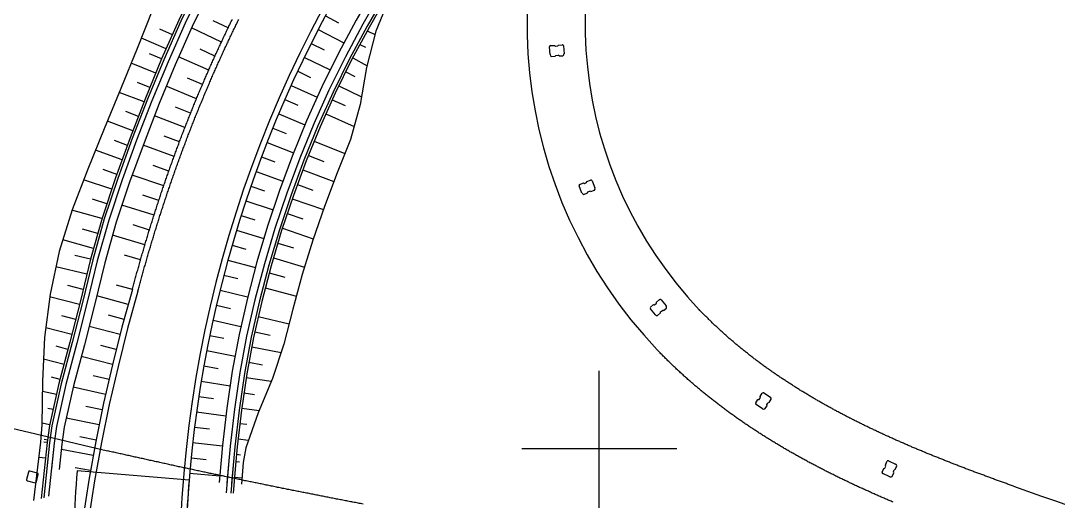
# Model space of a CAD drawing. Header units: inches. Extents: x 499362 to 502582, y 2541888 to 2545349.
# Drawn here: x 501125.3 to 501259.3, y 2543593.2 to 2543655.2 of the extents above; entities that cross this region are included whole.
import ezdxf

# ---------------------------------------------------------------- set-up
doc = ezdxf.new("R2010")
doc.units = ezdxf.units.IN
for name, color, linetype in [('0-段落划分', 2, 'Continuous'), ('ql', 7, 'Continuous'), ('坐标网', 2, 'Continuous'), ('桥-立柱', 5, 'Continuous')]:
    doc.layers.add(name, color=color, linetype=linetype)

# ---------------------------------------------------------------- blocks, each defined once
blk = doc.blocks.new('A$C035667EC')
at = {"layer": '桥-立柱', "color": 1, "ltscale": 10}
for p, q in [((501193.65, 2543650.82), (501193.59, 2543651.82)), ((501193.73, 2543651.98), (501194.23, 2543652.01)), ((501194.23, 2543652.01), (501194.33, 2543651.91)), ((501194.33, 2543651.91), (501194.63, 2543651.93)), ((501194.63, 2543651.93), (501194.73, 2543652.04)), ((501194.73, 2543652.04), (501195.23, 2543652.07)), ((501195.39, 2543651.93), (501195.45, 2543650.93)), ((501193.81, 2543650.58), (501194.31, 2543650.61)), ((501194.31, 2543650.61), (501194.41, 2543650.72)), ((501194.41, 2543650.72), (501194.71, 2543650.73)), ((501194.81, 2543650.64), (501194.71, 2543650.73)), ((501194.81, 2543650.64), (501195.31, 2543650.67)), ((501197.77, 2543632.95), (501197.4, 2543633.88)), ((501197.48, 2543634.07), (501197.95, 2543634.26)), ((501197.95, 2543634.26), (501198.08, 2543634.2)), ((501198.08, 2543634.2), (501198.36, 2543634.31)), ((501198.36, 2543634.31), (501198.41, 2543634.44)), ((501198.41, 2543634.44), (501198.88, 2543634.63)), ((501199.07, 2543634.54), (501199.44, 2543633.61)), ((501198, 2543632.77), (501198.46, 2543632.96)), ((501198.46, 2543632.96), (501198.52, 2543633.09)), ((501198.52, 2543633.09), (501198.8, 2543633.2)), ((501198.93, 2543633.14), (501198.8, 2543633.2)), ((501198.93, 2543633.14), (501199.39, 2543633.33)), ((501207.15, 2543618.54), (501207.38, 2543618.73)), ((501207.38, 2543618.73), (501207.39, 2543618.87)), ((501207.39, 2543618.87), (501207.78, 2543619.19)), ((501207.99, 2543619.17), (501208.63, 2543618.4)), ((501207.24, 2543617.25), (501206.6, 2543618.02)), ((501206.62, 2543618.23), (501207.01, 2543618.55)), ((501207.01, 2543618.55), (501207.15, 2543618.54)), ((501207.52, 2543617.15), (501207.9, 2543617.47)), ((501207.9, 2543617.47), (501207.92, 2543617.62)), ((501207.92, 2543617.62), (501208.15, 2543617.81)), ((501208.29, 2543617.79), (501208.15, 2543617.81)), ((501208.29, 2543617.79), (501208.67, 2543618.11)), ((501220.77, 2543606.7), (501221.05, 2543607.12)), ((501220.8, 2543606.56), (501220.77, 2543606.7)), ((501221.26, 2543607.16), (501222.09, 2543606.6)), ((501220.21, 2543605.87), (501220.49, 2543606.29)), ((501221.08, 2543605.11), (501220.26, 2543605.66)), ((501220.49, 2543606.29), (501220.63, 2543606.31)), ((501220.63, 2543606.31), (501220.8, 2543606.56)), ((501221.38, 2543605.09), (501221.66, 2543605.5)), ((501221.63, 2543605.64), (501221.8, 2543605.89)), ((501221.66, 2543605.5), (501221.63, 2543605.64)), ((501221.93, 2543605.92), (501221.8, 2543605.89)), ((501221.93, 2543605.92), (501222.21, 2543606.33)), ((501236.54, 2543596.93), (501236.74, 2543597.39)), ((501236.74, 2543597.39), (501236.87, 2543597.44)), ((501236.87, 2543597.44), (501236.99, 2543597.72)), ((501236.94, 2543597.85), (501237.14, 2543598.31)), ((501236.99, 2543597.72), (501236.94, 2543597.85)), ((501237.34, 2543598.38), (501238.26, 2543597.98)), ((501237.97, 2543596.96), (501238.09, 2543597.24)), ((501238.22, 2543597.29), (501238.09, 2543597.24)), ((501238.22, 2543597.29), (501238.43, 2543597.75)), ((501237.53, 2543596.33), (501236.62, 2543596.74)), ((501237.82, 2543596.37), (501238.02, 2543596.83)), ((501238.02, 2543596.83), (501237.97, 2543596.96))]:
    blk.add_line(p, q, dxfattribs=at)
at = {"layer": '桥-立柱', "color": 1, "linetype": 'Continuous'}
for p, q in [((501126.3, 2543596.94), (501126.06, 2543595.97)), ((501127.45, 2543596.82), (501126.48, 2543597.05)), ((501127.33, 2543595.67), (501127.56, 2543596.64)), ((501126.17, 2543595.79), (501127.15, 2543595.56))]:
    blk.add_line(p, q, dxfattribs=at)
at = {"layer": '桥-立柱', "color": 1, "ltscale": 10}
for centre, radius, start, end in [((501193.74, 2543651.83), 0.15, 93.4595, 183.4595), ((501193.91, 2543650.82), 0.264, 180.8792, 247.9672), ((501195.24, 2543651.92), 0.15, 3.4595, 93.4595), ((501195.18, 2543650.9), 0.264, 298.9517, 6.0397), ((501197.54, 2543633.94), 0.15, 111.6031, 201.6031), ((501198.93, 2543634.49), 0.15, 21.6031, 111.6031), ((501199.2, 2543633.5), 0.264, 317.0954, 24.1834), ((501198.02, 2543633.04), 0.264, 199.0229, 266.1109), ((501207.87, 2543619.07), 0.15, 39.7468, 129.7468), ((501206.72, 2543618.12), 0.15, 129.7468, 219.7468), ((501208.43, 2543618.22), 0.264, 335.239, 42.327), ((501207.45, 2543617.41), 0.264, 217.1666, 284.2546), ((501221.18, 2543607.03), 0.15, 56.0046, 146.0046), ((501221.95, 2543606.37), 0.264, 351.4969, 58.5849), ((501220.34, 2543605.79), 0.15, 146.0046, 236.0046), ((501221.24, 2543605.32), 0.264, 233.4244, 300.5124), ((501237.28, 2543598.25), 0.15, 66.331, 156.331), ((501238.16, 2543597.74), 0.264, 1.8233, 68.9113), ((501236.68, 2543596.87), 0.15, 156.331, 246.331), ((501237.65, 2543596.57), 0.264, 243.7508, 310.8388)]:
    blk.add_arc(centre, radius, start, end, dxfattribs=at)
at = {"layer": '桥-立柱', "color": 1, "linetype": 'Continuous'}
for centre, start, end in [((501126.21, 2543595.93), 166.4952, 256.4952), ((501126.44, 2543596.91), 76.4952, 166.4952), ((501127.41, 2543596.67), 346.4952, 76.4952), ((501127.18, 2543595.7), 256.4952, 346.4952)]:
    blk.add_arc(centre, 0.15, start, end, dxfattribs=at)
blk = doc.blocks.new('A$C3C1B3F5F')
at = {"layer": 'ql', "color": 1, "linetype": 'Continuous'}
blk.add_line((501147.03, 2543595.91), (501132.58, 2543597.08), dxfattribs=at)
for radius in [167.75, 153.25]:
    blk.add_arc((501299.78, 2543583.53), radius, 175.3653, 180.1708, dxfattribs=at)
blk = doc.blocks.new('A$C3A006F90')
at = {"layer": '0-段落划分', "color": 2, "linetype": 'Continuous'}
for p, q in [((501152.08, 2543654.25), (501150.16, 2543655.17)), ((501164.65, 2543655.81), (501166.31, 2543654.92)), ((501144.88, 2543653.37), (501143.25, 2543654.09)), ((501151.22, 2543652.44), (501147.35, 2543654.25)), ((501163.72, 2543654.04), (501167.04, 2543652.32)), ((501170.04, 2543653.9), (501171.01, 2543653.39)), ((501144.06, 2543651.54), (501140.89, 2543652.95)), ((501162.81, 2543652.26), (501164.47, 2543651.42)), ((501169.1, 2543652.14), (501169.81, 2543651.76)), ((501143.49, 2543650.25), (501141.91, 2543650.9)), ((501150.38, 2543650.62), (501148.45, 2543651.5)), ((501142.73, 2543648.4), (501139.57, 2543649.7)), ((501149.57, 2543648.8), (501145.68, 2543650.51)), ((501161.92, 2543650.46), (501165.27, 2543648.84)), ((501168.16, 2543650.38), (501170.02, 2543649.38)), ((501161.06, 2543648.66), (501162.73, 2543647.87)), ((501167.26, 2543648.59), (501168.46, 2543647.99)), ((501141.97, 2543646.55), (501140.39, 2543647.2)), ((501148.77, 2543646.96), (501146.82, 2543647.79)), ((501160.22, 2543646.84), (501163.59, 2543645.32)), ((501166.38, 2543646.79), (501169.3, 2543645.35)), ((501141.22, 2543644.7), (501138.01, 2543645.94)), ((501148, 2543645.12), (501144.1, 2543646.73)), ((501159.41, 2543645.02), (501161.1, 2543644.28)), ((501165.52, 2543644.99), (501167.2, 2543644.23)), ((501140.5, 2543642.83), (501138.87, 2543643.46)), ((501146.51, 2543641.41), (501142.57, 2543642.93)), ((501147.24, 2543643.27), (501145.28, 2543644.05)), ((501158.62, 2543643.18), (501162, 2543641.75)), ((501164.7, 2543643.16), (501168.35, 2543641.52)), ((501139.77, 2543640.97), (501136.49, 2543642.24)), ((501145.79, 2543639.54), (501143.81, 2543640.28)), ((501157.85, 2543641.33), (501159.56, 2543640.64)), ((501139.07, 2543639.1), (501137.39, 2543639.71)), ((501145.1, 2543637.66), (501141.1, 2543639.11)), ((501157.11, 2543639.47), (501160.52, 2543638.13)), ((501163.2, 2543639.66), (501167.15, 2543638.05)), ((501138.38, 2543637.22), (501134.95, 2543638.47)), ((501156.39, 2543637.61), (501158.11, 2543636.96)), ((501162.44, 2543637.81), (501164.42, 2543637)), ((501144.42, 2543635.78), (501142.41, 2543636.49)), ((501137.7, 2543635.34), (501135.94, 2543635.98)), ((501143.77, 2543633.89), (501139.69, 2543635.27)), ((501155.7, 2543635.73), (501159.16, 2543634.48)), ((501161.72, 2543635.94), (501165.73, 2543634.46)), ((501137.05, 2543633.45), (501133.42, 2543634.66)), ((501155.03, 2543633.85), (501156.76, 2543633.24)), ((501161.03, 2543634.07), (501163.03, 2543633.33)), ((501136.42, 2543631.55), (501134.56, 2543632.17)), ((501143.13, 2543631.99), (501141.07, 2543632.67)), ((501160.35, 2543632.19), (501164.38, 2543630.84)), ((501135.79, 2543629.65), (501131.92, 2543630.74)), ((501142.51, 2543630.09), (501138.37, 2543631.4)), ((501154.38, 2543631.95), (501157.88, 2543630.79)), ((501153.76, 2543630.05), (501155.51, 2543629.5)), ((501159.71, 2543630.29), (501161.72, 2543629.62)), ((501135.24, 2543627.73), (501133.28, 2543628.28)), ((501141.92, 2543628.18), (501139.82, 2543628.83)), ((501153.17, 2543628.14), (501156.69, 2543627.07)), ((501159.08, 2543628.4), (501163.08, 2543627.06)), ((501134.7, 2543625.8), (501130.74, 2543626.92)), ((501141.34, 2543626.27), (501137.15, 2543627.51)), ((501152.6, 2543626.23), (501154.37, 2543625.71)), ((501158.5, 2543626.48), (501160.51, 2543625.88)), ((501134.31, 2543624.41), (501132.29, 2543624.89)), ((501140.78, 2543624.35), (501138.69, 2543624.95)), ((501152.06, 2543624.3), (501155.6, 2543623.32)), ((501157.93, 2543624.57), (501161.94, 2543623.37)), ((501133.84, 2543622.46), (501129.84, 2543623.43)), ((501151.54, 2543622.37), (501153.32, 2543621.9)), ((501157.38, 2543622.64), (501159.4, 2543622.11)), ((501133.37, 2543620.52), (501131.39, 2543621)), ((501139.72, 2543620.5), (501137.66, 2543621.07)), ((501151.04, 2543620.43), (501154.6, 2543619.55)), ((501156.87, 2543620.71), (501160.9, 2543619.64)), ((501132.89, 2543618.58), (501129.03, 2543619.56)), ((501139.19, 2543618.57), (501135.12, 2543619.7)), ((501150.57, 2543618.49), (501152.37, 2543618.07)), ((501132.4, 2543616.64), (501130.59, 2543617.1)), ((501138.65, 2543616.65), (501136.65, 2543617.2)), ((501150.13, 2543616.54), (501153.73, 2543615.74)), ((501155.96, 2543617), (501159.96, 2543616.09)), ((501131.91, 2543614.7), (501128.53, 2543615.56)), ((501138.13, 2543614.71), (501134.13, 2543615.73)), ((501155.52, 2543615.05), (501157.49, 2543614.6)), ((501137.64, 2543612.77), (501135.64, 2543613.28)), ((501149.71, 2543614.58), (501151.52, 2543614.21)), ((501131.4, 2543612.76), (501129.87, 2543613.17)), ((501149.32, 2543612.62), (501152.97, 2543611.91)), ((501155.12, 2543613.09), (501158.93, 2543612.38)), ((501130.89, 2543610.83), (501128.25, 2543611.53)), ((501137.15, 2543610.84), (501133.12, 2543611.86)), ((501148.95, 2543610.65), (501150.78, 2543610.32)), ((501154.76, 2543611.12), (501156.52, 2543610.79)), ((501136.7, 2543608.89), (501134.64, 2543609.36)), ((501130.38, 2543608.9), (501129.27, 2543609.19)), ((501148.61, 2543608.68), (501152.33, 2543608.06)), ((501154.41, 2543609.15), (501157.65, 2543608.68)), ((501129.92, 2543606.95), (501128.11, 2543607.35)), ((501136.26, 2543606.94), (501132.07, 2543607.9)), ((501148.3, 2543606.71), (501150.17, 2543606.42)), ((501154.12, 2543607.17), (501155.49, 2543606.97)), ((501135.83, 2543604.98), (501133.72, 2543605.42)), ((501129.49, 2543605), (501128.78, 2543605.16)), ((501148.01, 2543604.73), (501151.8, 2543604.2)), ((501153.84, 2543605.19), (501156.08, 2543604.87)), ((501129.06, 2543603.05), (501128.03, 2543603.27)), ((501135.43, 2543603.02), (501131.18, 2543603.9)), ((501147.74, 2543602.75), (501149.66, 2543602.5)), ((501153.6, 2543603.21), (501154.5, 2543603.11)), ((501135.03, 2543601.07), (501132.92, 2543601.5)), ((501153.37, 2543601.22), (501154.73, 2543601.07)), ((501128.73, 2543600.74), (501128.3, 2543600.78)), ((501128.78, 2543601.07), (501128.33, 2543601.13)), ((501147.5, 2543600.76), (501151.36, 2543600.33)), ((501128.52, 2543598.75), (501127.63, 2543598.84)), ((501134.66, 2543599.1), (501130.55, 2543599.85)), ((501147.29, 2543598.77), (501149.23, 2543598.58)), ((501153.16, 2543599.23), (501153.68, 2543599.18)), ((501134.31, 2543597.13), (501132.32, 2543597.49)), ((501153.06, 2543598.29), (501153.55, 2543598.25)), ((501147.11, 2543596.78), (501151, 2543596.44)), ((501152.89, 2543596.3), (501153.88, 2543596.21))]:
    blk.add_line(p, q, dxfattribs=at)
at = {"layer": '0-段落划分', "color": 2, "linetype": 'Continuous', "flags": 128}
for points in [[(501152.23, 2543677.02), (501149.33, 2543672.19), (501146.72, 2543667.2), (501144.45, 2543662.04), (501142.42, 2543656.8), (501140.35, 2543651.59), (501140.35, 2543651.59)], [(501156.21, 2543674.5), (501153.35, 2543669.82), (501150.65, 2543665.05), (501148.1, 2543660.19), (501145.72, 2543655.26), (501143.49, 2543650.25), (501143.49, 2543650.25)], [(501156.47, 2543674.34), (501153.61, 2543669.67), (501150.91, 2543664.91), (501148.37, 2543660.06), (501145.99, 2543655.13), (501143.76, 2543650.13), (501143.76, 2543650.13)], [(501156.47, 2543674.34), (501153.61, 2543669.67), (501150.91, 2543664.91), (501148.37, 2543660.06), (501145.99, 2543655.13), (501143.76, 2543650.13), (501143.76, 2543650.13)], [(501156.97, 2543674.01), (501154.13, 2543669.36), (501151.44, 2543664.62), (501148.91, 2543659.79), (501146.53, 2543654.88), (501144.32, 2543649.9), (501144.32, 2543649.9)], [(501156.97, 2543674.01), (501154.13, 2543669.36), (501151.44, 2543664.62), (501148.91, 2543659.79), (501146.53, 2543654.88), (501144.32, 2543649.9), (501144.32, 2543649.9)], [(501157.82, 2543673.48), (501154.99, 2543668.85), (501152.32, 2543664.14), (501149.8, 2543659.34), (501147.44, 2543654.46), (501145.24, 2543649.51), (501145.24, 2543649.51)], [(501173.52, 2543663.53), (501171, 2543659.42), (501168.6, 2543655.24), (501166.33, 2543650.98), (501164.19, 2543646.66), (501162.21, 2543642.26), (501162.21, 2543642.26)], [(501174.36, 2543663), (501171.86, 2543658.91), (501169.48, 2543654.76), (501167.22, 2543650.53), (501165.1, 2543646.24), (501163.13, 2543641.87), (501163.13, 2543641.87)], [(501174.36, 2543663), (501171.86, 2543658.91), (501169.48, 2543654.76), (501167.22, 2543650.53), (501165.1, 2543646.24), (501163.13, 2543641.87), (501163.13, 2543641.87)], [(501174.87, 2543662.68), (501172.38, 2543658.61), (501170.01, 2543654.47), (501167.76, 2543650.26), (501165.64, 2543645.98), (501163.68, 2543641.63), (501163.68, 2543641.63)], [(501174.87, 2543662.68), (501172.38, 2543658.61), (501170.01, 2543654.47), (501167.76, 2543650.26), (501165.64, 2543645.98), (501163.68, 2543641.63), (501163.68, 2543641.63)], [(501175.12, 2543662.52), (501172.63, 2543658.46), (501170.27, 2543654.33), (501168.03, 2543650.13), (501165.91, 2543645.86), (501163.95, 2543641.51), (501163.95, 2543641.51)], [(501175.34, 2543662.38), (501172.95, 2543658.27), (501171.13, 2543653.86), (501169.96, 2543649.15), (501169.13, 2543644.36), (501167.89, 2543639.84), (501167.89, 2543639.84)], [(501140.35, 2543651.59), (501138.21, 2543646.42), (501136.09, 2543641.24), (501133.95, 2543636.05), (501131.93, 2543630.79), (501130.27, 2543625.4), (501130.27, 2543625.4)], [(501143.49, 2543650.25), (501141.4, 2543645.18), (501139.43, 2543640.07), (501137.54, 2543634.91), (501135.8, 2543629.7), (501134.31, 2543624.41), (501134.31, 2543624.41)], [(501143.76, 2543650.13), (501141.68, 2543645.07), (501139.71, 2543639.97), (501137.83, 2543634.82), (501136.09, 2543629.62), (501134.6, 2543624.34), (501134.6, 2543624.34)], [(501143.76, 2543650.13), (501141.68, 2543645.07), (501139.71, 2543639.97), (501137.83, 2543634.82), (501136.09, 2543629.62), (501134.6, 2543624.34), (501134.6, 2543624.34)], [(501144.32, 2543649.9), (501142.24, 2543644.85), (501140.27, 2543639.77), (501138.4, 2543634.64), (501136.67, 2543629.46), (501135.18, 2543624.19), (501135.18, 2543624.19)], [(501144.32, 2543649.9), (501142.24, 2543644.85), (501140.27, 2543639.77), (501138.4, 2543634.64), (501136.67, 2543629.46), (501135.18, 2543624.19), (501135.18, 2543624.19)], [(501145.24, 2543649.51), (501143.17, 2543644.49), (501141.22, 2543639.43), (501139.35, 2543634.34), (501137.63, 2543629.18), (501136.15, 2543623.95), (501136.15, 2543623.95)], [(501162.21, 2543642.26), (501160.38, 2543637.79), (501158.71, 2543633.27), (501157.18, 2543628.69), (501155.8, 2543624.07), (501154.56, 2543619.4), (501154.56, 2543619.4)], [(501163.13, 2543641.87), (501161.32, 2543637.43), (501159.65, 2543632.94), (501158.13, 2543628.39), (501156.76, 2543623.8), (501155.53, 2543619.16), (501155.53, 2543619.16)], [(501163.13, 2543641.87), (501161.32, 2543637.43), (501159.65, 2543632.94), (501158.13, 2543628.39), (501156.76, 2543623.8), (501155.53, 2543619.16), (501155.53, 2543619.16)], [(501163.68, 2543641.63), (501161.87, 2543637.21), (501160.22, 2543632.74), (501158.7, 2543628.21), (501157.34, 2543623.64), (501156.12, 2543619.02), (501156.12, 2543619.02)], [(501163.68, 2543641.63), (501161.87, 2543637.21), (501160.22, 2543632.74), (501158.7, 2543628.21), (501157.34, 2543623.64), (501156.12, 2543619.02), (501156.12, 2543619.02)], [(501163.95, 2543641.51), (501162.15, 2543637.1), (501160.5, 2543632.64), (501158.99, 2543628.12), (501157.62, 2543623.55), (501156.41, 2543618.95), (501156.41, 2543618.95)], [(501167.89, 2543639.84), (501166.14, 2543635.55), (501164.51, 2543631.22), (501163.01, 2543626.85), (501161.64, 2543622.42), (501160.44, 2543617.95), (501160.44, 2543617.95)], [(501130.27, 2543625.4), (501129.08, 2543619.9), (501128.37, 2543614.31), (501128.13, 2543608.67), (501128.02, 2543603.05), (501127.86, 2543600.82)], [(501134.31, 2543624.41), (501133.02, 2543619.06), (501131.66, 2543613.72), (501130.23, 2543608.36), (501129.03, 2543602.93), (501128.73, 2543600.74)], [(501134.6, 2543624.34), (501133.31, 2543619), (501131.95, 2543613.67), (501130.53, 2543608.32), (501129.33, 2543602.9), (501129.03, 2543600.71)], [(501134.6, 2543624.34), (501133.31, 2543619), (501131.95, 2543613.67), (501130.53, 2543608.32), (501129.33, 2543602.9), (501129.03, 2543600.71)], [(501135.18, 2543624.19), (501133.9, 2543618.87), (501132.54, 2543613.56), (501131.12, 2543608.23), (501129.93, 2543602.83), (501129.63, 2543600.65)], [(501135.18, 2543624.19), (501133.9, 2543618.87), (501132.54, 2543613.56), (501131.12, 2543608.23), (501129.93, 2543602.83), (501129.63, 2543600.65)], [(501136.15, 2543623.95), (501134.87, 2543618.67), (501133.53, 2543613.38), (501132.11, 2543608.08), (501130.92, 2543602.72), (501130.62, 2543600.55)], [(501154.56, 2543619.4), (501153.49, 2543614.7), (501152.61, 2543609.96), (501151.91, 2543605.18), (501151.37, 2543600.4), (501151.17, 2543598.48)], [(501155.53, 2543619.16), (501154.47, 2543614.49), (501153.59, 2543609.78), (501152.9, 2543605.04), (501152.36, 2543600.28), (501152.17, 2543598.38)], [(501155.53, 2543619.16), (501154.47, 2543614.49), (501153.59, 2543609.78), (501152.9, 2543605.04), (501152.36, 2543600.28), (501152.17, 2543598.38)], [(501156.12, 2543619.02), (501155.06, 2543614.37), (501154.18, 2543609.67), (501153.5, 2543604.95), (501152.96, 2543600.21), (501152.76, 2543598.32)], [(501156.12, 2543619.02), (501155.06, 2543614.37), (501154.18, 2543609.67), (501153.5, 2543604.95), (501152.96, 2543600.21), (501152.76, 2543598.32)], [(501156.41, 2543618.95), (501155.35, 2543614.3), (501154.48, 2543609.62), (501153.79, 2543604.91), (501153.26, 2543600.18), (501153.06, 2543598.29)], [(501160.44, 2543617.95), (501159.29, 2543613.46), (501157.79, 2543609.03), (501155.96, 2543604.59), (501154.37, 2543600.05), (501154.04, 2543598.19)], [(501127.86, 2543600.82), (501126.96, 2543593.25)], [(501128.73, 2543600.74), (501127.96, 2543593.54)], [(501129.03, 2543600.71), (501128.27, 2543593.63)], [(501129.03, 2543600.71), (501128.68, 2543597.4)], [(501129.63, 2543600.65), (501128.9, 2543593.81)], [(501129.63, 2543600.65), (501129.27, 2543597.35)], [(501130.62, 2543600.55), (501130.27, 2543597.27)], [(501151.17, 2543598.48), (501150.92, 2543595.6)], [(501152.17, 2543598.38), (501151.81, 2543594.24)], [(501152.17, 2543598.38), (501151.92, 2543595.52)], [(501152.76, 2543598.32), (501152.41, 2543594.21)], [(501152.76, 2543598.32), (501152.52, 2543595.47)], [(501153.06, 2543598.29), (501152.71, 2543594.2)], [(501154.04, 2543598.19), (501153.82, 2543595.36)]]:
    blk.add_lwpolyline(points, dxfattribs=at)
at = {"layer": '0-段落划分', "color": 2, "flags": 128}
for points in [[(501139.72, 2543620.49, 0.000308), (501139.78, 2543620.73, 0.000412), (501139.87, 2543621.06, 0.000412), (501139.96, 2543621.38, 0.000413), (501140.05, 2543621.71, 0.000414), (501140.13, 2543622.03, 0.000415), (501140.22, 2543622.36, 0.000416), (501140.31, 2543622.68, 0.000416), (501140.4, 2543623, 0.000417), (501140.49, 2543623.33, 0.000418), (501140.58, 2543623.65, 0.000419), (501140.67, 2543623.98, 0.00042), (501140.77, 2543624.3, 0.00042), (501140.86, 2543624.62, 0.000421), (501140.95, 2543624.95, 0.000422), (501141.05, 2543625.27, 0.000423), (501141.14, 2543625.59, 0.000423), (501141.23, 2543625.91, 0.000424), (501141.33, 2543626.24, 0.000425), (501141.43, 2543626.56, 0.000426), (501141.52, 2543626.88, 0.000427), (501141.62, 2543627.2, 0.000427), (501141.72, 2543627.52, 0.000428), (501141.81, 2543627.85, 0.000429), (501141.91, 2543628.17, 0.00043), (501142.01, 2543628.49, 0.00043), (501142.11, 2543628.81, 0.000431), (501142.21, 2543629.13, 0.000432), (501142.31, 2543629.45, 0.000433), (501142.41, 2543629.77, 0.000434), (501142.51, 2543630.09, 0.000434), (501142.62, 2543630.41, 0.000435), (501142.72, 2543630.73, 0.000436), (501142.82, 2543631.05, 0.000437), (501142.93, 2543631.37, 0.000437), (501143.03, 2543631.69, 0.000438), (501143.14, 2543632.01, 0.000439), (501143.24, 2543632.33, 0.00044), (501143.35, 2543632.65, 0.000441), (501143.45, 2543632.97, 0.000441), (501143.56, 2543633.29, 0.000442), (501143.67, 2543633.61, 0.000443), (501143.78, 2543633.93, 0.000444), (501143.89, 2543634.25, 0.000444), (501144, 2543634.56, 0.000445), (501144.11, 2543634.88, 0.000446), (501144.22, 2543635.2, 0.000447), (501144.33, 2543635.52, 0.000448), (501144.44, 2543635.83, 0.000448), (501144.55, 2543636.15, 0.000449), (501144.66, 2543636.47, 0.00045), (501144.78, 2543636.78, 0.000451), (501144.89, 2543637.1, 0.000452), (501145.01, 2543637.42, 0.000452), (501145.12, 2543637.73, 0.000453), (501145.24, 2543638.05, 0.000454), (501145.35, 2543638.37, 0.000455), (501145.47, 2543638.68, 0.000455), (501145.59, 2543639, 0.000456), (501145.71, 2543639.31, 0.000457), (501145.82, 2543639.63, 0.000458), (501145.94, 2543639.94, 0.000459), (501146.06, 2543640.26, 0.000459), (501146.18, 2543640.57, 0.00046), (501146.3, 2543640.88, 0.000461), (501146.42, 2543641.2, 0.000462), (501146.55, 2543641.51, 0.000462), (501146.67, 2543641.82, 0.000463), (501146.79, 2543642.14, 0.000464), (501146.92, 2543642.45, 0.000465), (501147.04, 2543642.76, 0.000466), (501147.16, 2543643.08, 0.000466), (501147.29, 2543643.39, 0.000467), (501147.42, 2543643.7, 0.000468), (501147.54, 2543644.01, 0.000469), (501147.67, 2543644.32, 0.00047), (501147.8, 2543644.64, 0.00047), (501147.93, 2543644.95, 0.000471), (501148.05, 2543645.26, 0.000472), (501148.18, 2543645.57, 0.000473), (501148.31, 2543645.88, 0.000473), (501148.44, 2543646.19, 0.000474), (501148.57, 2543646.5, 0.000475), (501148.71, 2543646.81, 0.000476), (501148.84, 2543647.12, 0.000477), (501148.97, 2543647.43, 0.000477), (501149.1, 2543647.74, 0.000478), (501149.24, 2543648.05, 0.000479), (501149.37, 2543648.35, 0.00048), (501149.51, 2543648.66, 0.00048), (501149.64, 2543648.97, 0.000481), (501149.78, 2543649.28, 0.000482), (501149.92, 2543649.59, 0.000483), (501150.05, 2543649.89, 0.000484), (501150.19, 2543650.2, 0.000484), (501150.33, 2543650.51, 0.000485), (501150.47, 2543650.81, 0.000486), (501150.61, 2543651.12, 0.000487), (501150.75, 2543651.43, 0.000488), (501150.89, 2543651.73, 0.000488), (501151.03, 2543652.04, 0.000489), (501151.18, 2543652.34, 0.00049), (501151.32, 2543652.65, 0.000491), (501151.46, 2543652.95, 0.000491), (501151.61, 2543653.26, 0.000492), (501151.75, 2543653.56, 0.000493), (501151.89, 2543653.86, 0.000494), (501152.04, 2543654.17, 0.000495), (501152.19, 2543654.47, 0.000495), (501152.33, 2543654.77, 0.000496), (501152.48, 2543655.08, 0.000497), (501152.63, 2543655.38, 0.000498)], [(501140.44, 2543620.3, 0.000306), (501140.51, 2543620.54, 0.000409), (501140.6, 2543620.86, 0.000409), (501140.68, 2543621.19, 0.00041), (501140.77, 2543621.51, 0.000411), (501140.86, 2543621.83, 0.000412), (501140.95, 2543622.16, 0.000413), (501141.03, 2543622.48, 0.000413), (501141.12, 2543622.8, 0.000414), (501141.21, 2543623.13, 0.000415), (501141.3, 2543623.45, 0.000416), (501141.4, 2543623.77, 0.000416), (501141.49, 2543624.09, 0.000417), (501141.58, 2543624.42, 0.000418), (501141.67, 2543624.74, 0.000419), (501141.77, 2543625.06, 0.000419), (501141.86, 2543625.38, 0.00042), (501141.95, 2543625.7, 0.000421), (501142.05, 2543626.02, 0.000422), (501142.14, 2543626.34, 0.000423), (501142.24, 2543626.67, 0.000423), (501142.34, 2543626.99, 0.000424), (501142.43, 2543627.31, 0.000425), (501142.53, 2543627.63, 0.000426), (501142.63, 2543627.95, 0.000426), (501142.73, 2543628.27, 0.000427), (501142.83, 2543628.59, 0.000428), (501142.93, 2543628.91, 0.000429), (501143.03, 2543629.23, 0.000429), (501143.13, 2543629.55, 0.00043), (501143.23, 2543629.87, 0.000431), (501143.33, 2543630.19, 0.000432), (501143.43, 2543630.5, 0.000433), (501143.54, 2543630.82, 0.000433), (501143.64, 2543631.14, 0.000434), (501143.74, 2543631.46, 0.000435), (501143.85, 2543631.78, 0.000436), (501143.95, 2543632.1, 0.000436), (501144.06, 2543632.41, 0.000437), (501144.17, 2543632.73, 0.000438), (501144.27, 2543633.05, 0.000439), (501144.38, 2543633.37, 0.000439), (501144.49, 2543633.68, 0.00044), (501144.6, 2543634, 0.000441), (501144.71, 2543634.32, 0.000442), (501144.82, 2543634.64, 0.000443), (501144.93, 2543634.95, 0.000443), (501145.04, 2543635.27, 0.000444), (501145.15, 2543635.58, 0.000445), (501145.26, 2543635.9, 0.000446), (501145.37, 2543636.22, 0.000446), (501145.48, 2543636.53, 0.000447), (501145.6, 2543636.85, 0.000448), (501145.71, 2543637.16, 0.000449), (501145.83, 2543637.48, 0.000449), (501145.94, 2543637.79, 0.00045), (501146.06, 2543638.11, 0.000451), (501146.17, 2543638.42, 0.000452), (501146.29, 2543638.73, 0.000453), (501146.41, 2543639.05, 0.000453), (501146.53, 2543639.36, 0.000454), (501146.64, 2543639.68, 0.000455), (501146.76, 2543639.99, 0.000456), (501146.88, 2543640.3, 0.000456), (501147, 2543640.61, 0.000457), (501147.12, 2543640.93, 0.000458), (501147.25, 2543641.24, 0.000459), (501147.37, 2543641.55, 0.000459), (501147.49, 2543641.86, 0.00046), (501147.61, 2543642.18, 0.000461), (501147.74, 2543642.49, 0.000462), (501147.86, 2543642.8, 0.000463), (501147.99, 2543643.11, 0.000463), (501148.11, 2543643.42, 0.000464), (501148.24, 2543643.73, 0.000465), (501148.36, 2543644.04, 0.000466), (501148.49, 2543644.35, 0.000466), (501148.62, 2543644.66, 0.000467), (501148.75, 2543644.97, 0.000468), (501148.88, 2543645.28, 0.000469), (501149, 2543645.59, 0.00047), (501149.13, 2543645.9, 0.00047), (501149.27, 2543646.21, 0.000471), (501149.4, 2543646.52, 0.000472), (501149.53, 2543646.82, 0.000473), (501149.66, 2543647.13, 0.000473), (501149.79, 2543647.44, 0.000474), (501149.93, 2543647.75, 0.000475), (501150.06, 2543648.05, 0.000476), (501150.19, 2543648.36, 0.000476), (501150.33, 2543648.67, 0.000477), (501150.47, 2543648.97, 0.000478), (501150.6, 2543649.28, 0.000479), (501150.74, 2543649.59, 0.00048), (501150.88, 2543649.89, 0.00048), (501151.01, 2543650.2, 0.000481), (501151.15, 2543650.5, 0.000482), (501151.29, 2543650.81, 0.000483), (501151.43, 2543651.11, 0.000483), (501151.57, 2543651.42, 0.000484), (501151.71, 2543651.72, 0.000485), (501151.85, 2543652.03, 0.000486), (501152, 2543652.33, 0.000486), (501152.14, 2543652.63, 0.000487), (501152.28, 2543652.94, 0.000488), (501152.43, 2543653.24, 0.000489), (501152.57, 2543653.54, 0.00049), (501152.72, 2543653.84, 0.00049), (501152.86, 2543654.15, 0.000491), (501153.01, 2543654.45, 0.000492), (501153.16, 2543654.75, 0.000493), (501153.3, 2543655.05, 0.000493), (501153.45, 2543655.35, 0.000494)], [(501253.49, 2543595.12, 0.00014), (501253.23, 2543595.21, 0.000143), (501252.97, 2543595.3, 0.000149), (501252.72, 2543595.4, 0.000154), (501252.46, 2543595.49, 0.000159), (501252.2, 2543595.58, 0.000165), (501251.94, 2543595.68, 0.00017), (501251.69, 2543595.77, 0.000175), (501251.43, 2543595.86, 0.000181), (501251.17, 2543595.95, 0.000186), (501250.92, 2543596.05, 0.000191), (501250.66, 2543596.14, 0.000196), (501250.41, 2543596.24, 0.000202), (501250.15, 2543596.33, 0.000207), (501249.89, 2543596.42, 0.000212), (501249.64, 2543596.52, 0.000217), (501249.38, 2543596.61, 0.000222), (501249.13, 2543596.71, 0.000228), (501248.87, 2543596.8, 0.000233), (501248.62, 2543596.9, 0.000238), (501248.37, 2543596.99, 0.000243), (501248.11, 2543597.09, 0.000248), (501247.86, 2543597.18, 0.000253), (501247.61, 2543597.28, 0.000258), (501247.35, 2543597.37, 0.000263), (501247.1, 2543597.47, 0.000269), (501246.85, 2543597.57, 0.000274), (501246.59, 2543597.66, 0.000279), (501246.34, 2543597.76, 0.000284), (501246.09, 2543597.86, 0.000289), (501245.84, 2543597.96, 0.000294), (501245.59, 2543598.05, 0.000299), (501245.34, 2543598.15, 0.000304), (501245.09, 2543598.25, 0.000309), (501244.84, 2543598.35, 0.000314), (501244.59, 2543598.45, 0.000319), (501244.34, 2543598.55, 0.000324), (501244.09, 2543598.65, 0.000329), (501243.84, 2543598.75, 0.000334), (501243.59, 2543598.85, 0.000339), (501243.34, 2543598.95, 0.000344), (501243.09, 2543599.05, 0.000348), (501242.84, 2543599.15, 0.000353), (501242.59, 2543599.25, 0.000358), (501242.35, 2543599.35, 0.000363), (501242.1, 2543599.45, 0.000368), (501241.85, 2543599.55, 0.000373), (501241.6, 2543599.66, 0.000378), (501241.36, 2543599.76, 0.000383), (501241.11, 2543599.86, 0.000387), (501240.86, 2543599.97, 0.000392), (501240.62, 2543600.07, 0.000397), (501240.37, 2543600.17, 0.000402), (501240.13, 2543600.28, 0.000407), (501239.88, 2543600.38, 0.000411), (501239.64, 2543600.49, 0.000416), (501239.4, 2543600.6, 0.000421), (501239.15, 2543600.7, 0.000426), (501238.91, 2543600.81, 0.00043), (501238.67, 2543600.92, 0.000435), (501238.42, 2543601.02, 0.00044), (501238.18, 2543601.13, 0.000444), (501237.94, 2543601.24, 0.000449), (501237.7, 2543601.35, 0.000454), (501237.46, 2543601.46, 0.000458), (501237.21, 2543601.57, 0.000463), (501236.97, 2543601.68, 0.000468), (501236.73, 2543601.79, 0.000472), (501236.49, 2543601.9, 0.000477), (501236.25, 2543602.01, 0.000482), (501236.01, 2543602.12, 0.000486), (501235.78, 2543602.23, 0.000491), (501235.54, 2543602.34, 0.000495), (501235.3, 2543602.46, 0.0005), (501235.06, 2543602.57, 0.000505), (501234.82, 2543602.68, 0.000509), (501234.59, 2543602.8, 0.000514), (501234.35, 2543602.91, 0.000518), (501234.12, 2543603.03, 0.000523), (501233.88, 2543603.15, 0.000527), (501233.64, 2543603.26, 0.000532), (501233.41, 2543603.38, 0.000536), (501233.17, 2543603.5, 0.000541), (501232.94, 2543603.61, 0.000545), (501232.71, 2543603.73, 0.00055), (501232.47, 2543603.85, 0.000554), (501232.24, 2543603.97, 0.000559), (501232.01, 2543604.09, 0.000563), (501231.78, 2543604.21, 0.000567), (501231.55, 2543604.33, 0.000572), (501231.31, 2543604.45, 0.000576), (501231.08, 2543604.57, 0.000581), (501230.85, 2543604.7, 0.000585), (501230.62, 2543604.82, 0.000589), (501230.39, 2543604.94, 0.000594), (501230.17, 2543605.07, 0.000598), (501229.94, 2543605.19, 0.000602), (501229.71, 2543605.32, 0.000607), (501229.48, 2543605.44, 0.000611), (501229.26, 2543605.57, 0.000615), (501229.03, 2543605.7, 0.00062), (501228.8, 2543605.82, 0.000624), (501228.58, 2543605.95, 0.000628), (501228.35, 2543606.08, 0.000633), (501228.13, 2543606.21, 0.000637), (501227.9, 2543606.34, 0.000641), (501227.68, 2543606.47, 0.000645), (501227.46, 2543606.6, 0.000649), (501227.24, 2543606.73, 0.000654), (501227.01, 2543606.86, 0.000658), (501226.79, 2543607, 0.000662), (501226.57, 2543607.13, 0.000666), (501226.35, 2543607.26, 0.000671), (501226.13, 2543607.4, 0.000675), (501225.91, 2543607.53, 0.000679), (501225.69, 2543607.67, 0.000683), (501225.48, 2543607.81, 0.000687), (501225.26, 2543607.94, 0.000691), (501225.04, 2543608.08, 0.000695), (501224.82, 2543608.22, 0.0007), (501224.61, 2543608.36, 0.000704), (501224.39, 2543608.5, 0.000708), (501224.18, 2543608.64, 0.000712), (501223.97, 2543608.78, 0.000716), (501223.75, 2543608.92, 0.00072), (501223.54, 2543609.06, 0.000724), (501223.33, 2543609.2, 0.000728), (501223.11, 2543609.35, 0.000732), (501222.9, 2543609.49, 0.000736), (501222.69, 2543609.63, 0.00074), (501222.48, 2543609.78, 0.000744), (501222.27, 2543609.92, 0.000748), (501222.07, 2543610.07, 0.000752), (501221.86, 2543610.22, 0.000756), (501221.65, 2543610.37, 0.00076), (501221.44, 2543610.51, 0.000764), (501221.24, 2543610.66, 0.000768), (501221.03, 2543610.81, 0.000772), (501220.83, 2543610.96, 0.000776), (501220.62, 2543611.11, 0.00078), (501220.42, 2543611.27, 0.000784), (501220.22, 2543611.42, 0.000788), (501220.02, 2543611.57, 0.000792), (501219.82, 2543611.73, 0.000795), (501219.61, 2543611.88, 0.000799), (501219.41, 2543612.03, 0.000803), (501219.22, 2543612.19, 0.000807), (501219.02, 2543612.35, 0.000811), (501218.82, 2543612.5, 0.000815), (501218.62, 2543612.66, 0.000819), (501218.43, 2543612.82, 0.000822), (501218.23, 2543612.98, 0.000826), (501218.04, 2543613.14, 0.00083), (501217.84, 2543613.3, 0.000834), (501217.65, 2543613.46, 0.000838), (501217.46, 2543613.62, 0.000841), (501217.27, 2543613.79, 0.000845), (501217.07, 2543613.95, 0.000849), (501216.88, 2543614.11, 0.000853), (501216.7, 2543614.28, 0.000856), (501216.51, 2543614.44, 0.00086), (501216.32, 2543614.61, 0.000864), (501216.13, 2543614.78, 0.000868), (501215.95, 2543614.94, 0.000871), (501215.76, 2543615.11, 0.000875), (501215.58, 2543615.28, 0.000879), (501215.39, 2543615.45, 0.000882), (501215.21, 2543615.62, 0.000886), (501215.03, 2543615.79, 0.00089), (501214.85, 2543615.96, 0.000893), (501214.67, 2543616.13, 0.000897), (501214.49, 2543616.31, 0.000901), (501214.31, 2543616.48, 0.000904), (501214.13, 2543616.65, 0.000908), (501213.96, 2543616.83, 0.000911), (501213.78, 2543617, 0.000915), (501213.6, 2543617.18, 0.000919), (501213.43, 2543617.36, 0.000922), (501213.26, 2543617.54, 0.000926), (501213.09, 2543617.71, 0.001042), (501212.89, 2543617.91, 0.001042)], [(501237.95, 2543593.06, 0.00043), (501237.69, 2543593.17, 0.000436), (501237.43, 2543593.28, 0.000441), (501237.18, 2543593.39, 0.000447), (501236.92, 2543593.5, 0.000453), (501236.66, 2543593.61, 0.000459), (501236.41, 2543593.72, 0.000465), (501236.15, 2543593.83, 0.000471), (501235.89, 2543593.94, 0.000476), (501235.64, 2543594.05, 0.000482), (501235.38, 2543594.17, 0.000488), (501235.13, 2543594.28, 0.000494), (501234.87, 2543594.4, 0.0005), (501234.62, 2543594.51, 0.000505), (501234.36, 2543594.62, 0.000511), (501234.11, 2543594.74, 0.000517), (501233.85, 2543594.86, 0.000523), (501233.6, 2543594.97, 0.000529), (501233.34, 2543595.09, 0.000535), (501233.09, 2543595.21, 0.00054), (501232.84, 2543595.33, 0.000546), (501232.58, 2543595.45, 0.000552), (501232.33, 2543595.57, 0.000558), (501232.08, 2543595.69, 0.000564), (501231.82, 2543595.81, 0.00057), (501231.57, 2543595.93, 0.000575), (501231.32, 2543596.05, 0.000581), (501231.07, 2543596.17, 0.000587), (501230.82, 2543596.29, 0.000593), (501230.56, 2543596.42, 0.000599), (501230.31, 2543596.54, 0.000605), (501230.06, 2543596.67, 0.000611), (501229.81, 2543596.79, 0.000616), (501229.56, 2543596.92, 0.000622), (501229.31, 2543597.04, 0.000628), (501229.06, 2543597.17, 0.000634), (501228.81, 2543597.3, 0.00064), (501228.56, 2543597.43, 0.000646), (501228.31, 2543597.56, 0.000652), (501228.07, 2543597.69, 0.000657), (501227.82, 2543597.82, 0.000663), (501227.57, 2543597.95, 0.000669), (501227.32, 2543598.08, 0.000675), (501227.07, 2543598.21, 0.000681), (501226.83, 2543598.35, 0.000687), (501226.58, 2543598.48, 0.000693), (501226.33, 2543598.61, 0.000699), (501226.09, 2543598.75, 0.000704), (501225.84, 2543598.88, 0.00071), (501225.6, 2543599.02, 0.000716), (501225.35, 2543599.16, 0.000722), (501225.11, 2543599.3, 0.000728), (501224.87, 2543599.43, 0.000734), (501224.62, 2543599.57, 0.00074), (501224.38, 2543599.71, 0.000746), (501224.14, 2543599.85, 0.000752), (501223.89, 2543600, 0.000758), (501223.65, 2543600.14, 0.000763), (501223.41, 2543600.28, 0.000769), (501223.17, 2543600.43, 0.000775), (501222.93, 2543600.57, 0.000781), (501222.69, 2543600.71, 0.000787), (501222.45, 2543600.86, 0.000793), (501222.21, 2543601.01, 0.000799), (501221.97, 2543601.15, 0.000805), (501221.73, 2543601.3, 0.000811), (501221.49, 2543601.45, 0.000817), (501221.25, 2543601.6, 0.000823), (501221.02, 2543601.75, 0.000829), (501220.78, 2543601.9, 0.000834), (501220.54, 2543602.05, 0.00084), (501220.31, 2543602.21, 0.000846), (501220.07, 2543602.36, 0.000852), (501219.84, 2543602.52, 0.000858), (501219.6, 2543602.67, 0.000864), (501219.37, 2543602.83, 0.00087), (501219.13, 2543602.98, 0.000876), (501218.9, 2543603.14, 0.000882), (501218.67, 2543603.3, 0.000888), (501218.44, 2543603.46, 0.000894), (501218.21, 2543603.62, 0.0009), (501217.98, 2543603.78, 0.000906), (501217.74, 2543603.94, 0.000912), (501217.52, 2543604.1, 0.000918), (501217.29, 2543604.27, 0.000924), (501217.06, 2543604.43, 0.00093), (501216.83, 2543604.6, 0.000935), (501216.6, 2543604.76, 0.000941), (501216.38, 2543604.93, 0.000947), (501216.15, 2543605.1, 0.000953), (501215.92, 2543605.26, 0.000959), (501215.7, 2543605.43, 0.000965), (501215.47, 2543605.6, 0.000971), (501215.25, 2543605.77, 0.000977), (501215.03, 2543605.95, 0.000983), (501214.81, 2543606.12, 0.000989), (501214.58, 2543606.29, 0.000995), (501214.36, 2543606.47, 0.001001), (501214.14, 2543606.64, 0.001007), (501213.92, 2543606.82, 0.001013), (501213.7, 2543607, 0.001019), (501213.48, 2543607.17, 0.001025), (501213.27, 2543607.35, 0.001031), (501213.05, 2543607.53, 0.001037), (501212.83, 2543607.71, 0.001043), (501212.62, 2543607.89, 0.001049), (501212.4, 2543608.08, 0.001055), (501212.19, 2543608.26, 0.001061), (501211.97, 2543608.44, 0.001067), (501211.76, 2543608.63, 0.001073), (501211.55, 2543608.81, 0.001079), (501211.34, 2543609, 0.001085), (501211.13, 2543609.19, 0.001091), (501210.92, 2543609.38, 0.001097), (501210.71, 2543609.57, 0.001103), (501210.5, 2543609.76, 0.001109), (501210.29, 2543609.95, 0.001115), (501210.09, 2543610.14, 0.001121), (501209.88, 2543610.33, 0.001127), (501209.68, 2543610.53, 0.001133), (501209.47, 2543610.72, 0.001139), (501209.27, 2543610.92, 0.001145), (501209.07, 2543611.12, 0.001151), (501208.87, 2543611.31, 0.001157), (501208.67, 2543611.51, 0.001163), (501208.47, 2543611.71, 0.001169), (501208.27, 2543611.91, 0.001175), (501208.07, 2543612.11, 0.001182), (501207.87, 2543612.32, 0.001188), (501207.68, 2543612.52, 0.001174), (501207.48, 2543612.72, 0.001174)], [(501253.39, 2543579.06, 0.000002), (501252.73, 2543579.15, 0.000003), (501252.07, 2543579.25, 0.000004)], [(501169.5, 2543592.81, 0.000148), (501168.85, 2543592.93, 0.000149), (501168.2, 2543593.06, 0.00015), (501167.55, 2543593.18, 0.000151), (501166.9, 2543593.31, 0.000152), (501166.25, 2543593.43, 0.000153), (501165.6, 2543593.56, 0.000154), (501164.95, 2543593.69, 0.000156), (501164.3, 2543593.81, 0.000157), (501163.65, 2543593.94, 0.000158), (501163.01, 2543594.07, 0.000159), (501162.36, 2543594.2, 0.00016), (501161.71, 2543594.32, 0.000161), (501161.06, 2543594.45, 0.000162), (501160.41, 2543594.58, 0.000163), (501159.76, 2543594.71, 0.000164), (501159.11, 2543594.84, 0.000166), (501158.47, 2543594.97, 0.000167), (501157.82, 2543595.1, 0.000168), (501157.17, 2543595.23, 0.000169), (501156.52, 2543595.37, 0.00017), (501155.87, 2543595.5, 0.000171), (501155.23, 2543595.63, 0.000172), (501154.58, 2543595.76, 0.000173), (501153.93, 2543595.9, 0.000175), (501153.29, 2543596.03, 0.000176), (501152.64, 2543596.17, 0.000177), (501151.99, 2543596.3, 0.000178), (501151.35, 2543596.44, 0.000179), (501150.7, 2543596.57, 0.00018), (501150.05, 2543596.71, 0.000181), (501149.41, 2543596.84, 0.000182), (501148.76, 2543596.98, 0.000183), (501148.11, 2543597.12, 0.000185), (501147.47, 2543597.26, 0.000186), (501146.82, 2543597.4, 0.000187), (501146.18, 2543597.53, 0.000188), (501145.53, 2543597.67, 0.000189), (501144.89, 2543597.81, 0.00019), (501144.24, 2543597.96, 0.000191), (501143.6, 2543598.1, 0.000192), (501142.95, 2543598.24, 0.000194), (501142.31, 2543598.38, 0.000195), (501141.66, 2543598.52, 0.000196), (501141.02, 2543598.67, 0.000197), (501140.37, 2543598.81, 0.000198), (501139.73, 2543598.95, 0.000199), (501139.09, 2543599.1, 0.0002), (501138.44, 2543599.24, 0.000201), (501137.8, 2543599.39, 0.000202), (501137.15, 2543599.53, 0.000206), (501136.5, 2543599.68, 0.000206)]]:
    blk.add_lwpolyline(points, format="xyb", dxfattribs=at)
for points in [[(501139.72, 2543620.5), (501138.37, 2543615.65), (501137.13, 2543610.76), (501136, 2543605.84), (501134.99, 2543600.89), (501134.09, 2543595.91), (501133.3, 2543590.92), (501132.62, 2543585.91), (501132.06, 2543580.87), (501131.61, 2543575.83), (501131.27, 2543570.77), (501131.06, 2543565.71), (501130.95, 2543560.64)], [(501140.44, 2543620.3), (501139.1, 2543615.46), (501137.86, 2543610.58), (501136.74, 2543605.68), (501135.73, 2543600.74), (501134.83, 2543595.79), (501134.04, 2543590.81), (501133.36, 2543585.81), (501132.8, 2543580.8), (501132.36, 2543575.77), (501132.02, 2543570.73), (501131.8, 2543565.68), (501131.7, 2543560.63)]]:
    blk.add_lwpolyline(points, dxfattribs=at)
at = {"layer": '0-段落划分', "color": 2}
for centre, radius, start, end in [((501251.67, 2543654.78), 61, 73.0879, 223.5852), ((501251.67, 2543654.78), 53.5, 73.0879, 223.5852), ((501299.78, 2543583.53), 154, 138.4003, 289.7538), ((501299.78, 2543583.53), 153.25, 138.4003, 205.3558), ((501312.85, 2544371.55), 791.75, 242.44296, 257.13144), ((501312.85, 2544371.55), 808.25, 242.44296, 257.13144), ((501308.2, 2544352.52), 791.75, 241.85997, 257.13144), ((501308.2, 2544352.52), 808.25, 241.85997, 257.13144), ((501419.66, 2544059.8), 493.5, 250.3233, 257.4179)]:
    blk.add_arc(centre, radius, start, end, dxfattribs=at)
at = {"layer": '0-段落划分', "color": 2, "linetype": 'Continuous'}
for name in ['A$C3C1B3F5F', 'A$C035667EC']:
    blk.add_blockref(name, (0, 0), dxfattribs=at)

msp = doc.modelspace()

# ---------------------------------------------------------------- linework, layer by layer
at = {"layer": '坐标网'}
for p, q in [((501200, 2543590), (501200, 2543610)), ((501190, 2543600), (501210, 2543600))]:
    msp.add_line(p, q, dxfattribs=at)

# ---------------------------------------------------------------- block references
at = {"layer": '0-段落划分'}
msp.add_blockref('A$C3A006F90', (0, 0), dxfattribs=at)

doc.saveas('drawing.dxf')
